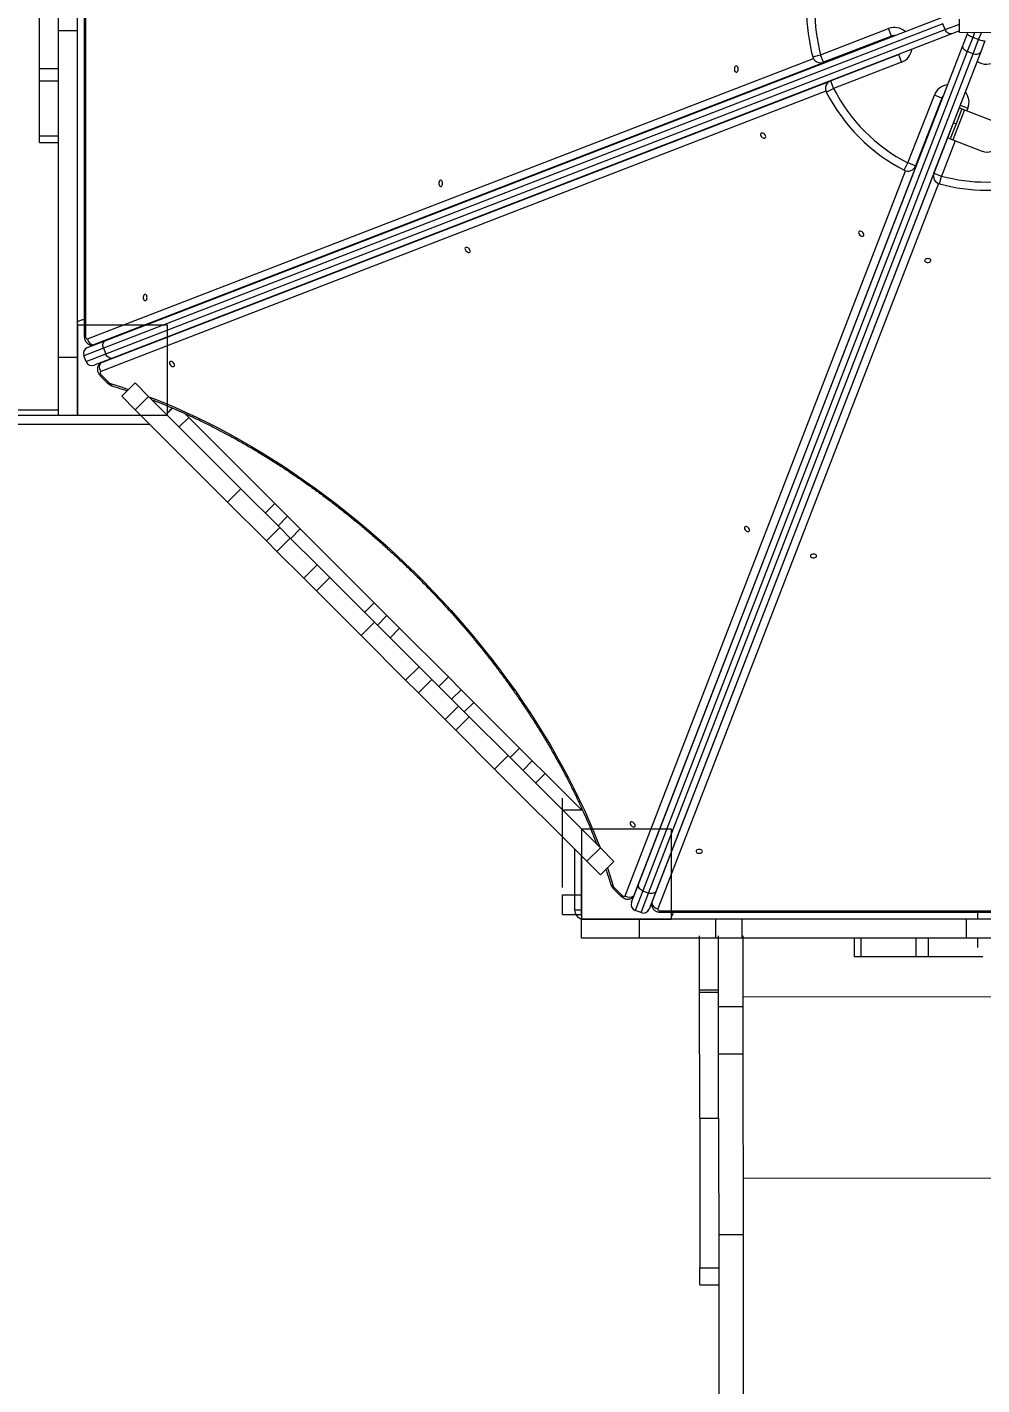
# Model space of a CAD drawing. Header units: millimetres. Extents: x -4688 to 6829, y -6350 to 4771.
# Drawn here: x -1144 to -84, y -1239 to 270 of the extents above; entities that cross this region are included whole.
import ezdxf

# ---------------------------------------------------------------- set-up
doc = ezdxf.new("R2010")
doc.units = ezdxf.units.MM
for name, color, linetype in [('DIKOM_ОБЪЕКТ', 7, 'Continuous'), ('DIKOM_РАЗМЕР_ЗОНА', 7, 'Continuous'), ('DIKOM_РАЗМЕР_ОБЪЕКТА', 7, 'Continuous')]:
    doc.layers.add(name, color=color, linetype=linetype)
doc.styles.add('style1', font='arial.ttf', dxfattribs={"width": 0.8})
doc.dimstyles.new('1-50', dxfattribs={"dimtxt": 300, "dimasz": 200, "dimexe": 100, "dimexo": 0, "dimgap": 100, "dimtad": 1, "dimtxsty": 'style1', "dimcen": 200, "dimclrd": 7, "dimclre": 7, "dimclrt": 7, "dimadec": 1, "dimazin": 2, "dimtfac": 1, "dimtmove": 0, "dimatfit": 2, "dimfxl": 0, "dimlwd": 25, "dimlwe": 18, "dimarcsym": 0})

# ---------------------------------------------------------------- blocks, each defined once
blk = doc.blocks.new('*D11')
at = {"layer": 'Defpoints', "color": 0, "transparency": 16777216}
for p in [(3703.1, 2652.8), (-3188.4, -47.6), (-3188.4, -4921.8)]:
    blk.add_point(p, dxfattribs=at)
at = {"layer": 'DIKOM_РАЗМЕР_ОБЪЕКТА', "color": 7, "lineweight": 18, "transparency": 16777216}
for p, q in [((3703.1, 2652.8), (3703.1, -5021.8)), ((-3188.4, -47.6), (-3188.4, -5021.8))]:
    blk.add_line(p, q, dxfattribs=at)
at = {"layer": 'DIKOM_РАЗМЕР_ОБЪЕКТА', "color": 7, "lineweight": 25, "transparency": 16777216}
blk.add_line((3503.1, -4921.8), (-2988.4, -4921.8), dxfattribs=at)
at = {"layer": 'DIKOM_РАЗМЕР_ОБЪЕКТА', "color": 7, "transparency": 16777216}
for points in [[(-2988.4, -4888.4), (-2988.4, -4955.1), (-3188.4, -4921.8)], [(3503.1, -4888.4), (3503.1, -4955.1), (3703.1, -4921.8)]]:
    blk.add_solid(points, dxfattribs=at)
at = {"layer": 'DIKOM_РАЗМЕР_ОБЪЕКТА', "color": 7, "transparency": 16777216, "insert": (4.1, -4668.6), "char_height": 300, "attachment_point": 5, "style": 'style1'}
blk.add_mtext('6900', dxfattribs=at)
blk = doc.blocks.new('*D12')
at = {"layer": 'Defpoints', "color": 0, "transparency": 16777216}
for p in [(4937.7, 2926.1), (-4688.4, -671.1), (4937.7, -6249.8)]:
    blk.add_point(p, dxfattribs=at)
at = {"layer": 'DIKOM_РАЗМЕР_ЗОНА', "color": 7, "lineweight": 18, "transparency": 16777216}
for p, q in [((4937.7, 2926.1), (4937.7, -6349.8)), ((-4688.4, -671.1), (-4688.4, -6349.8))]:
    blk.add_line(p, q, dxfattribs=at)
at = {"layer": 'DIKOM_РАЗМЕР_ЗОНА', "color": 7, "lineweight": 25, "transparency": 16777216}
blk.add_line((-4488.4, -6249.8), (4737.7, -6249.8), dxfattribs=at)
at = {"layer": 'DIKOM_РАЗМЕР_ЗОНА', "color": 7, "transparency": 16777216}
for points in [[(-4488.4, -6216.4), (-4488.4, -6283.1), (-4688.4, -6249.8)], [(4737.7, -6216.4), (4737.7, -6283.1), (4937.7, -6249.8)]]:
    blk.add_solid(points, dxfattribs=at)
at = {"layer": 'DIKOM_РАЗМЕР_ЗОНА', "color": 7, "transparency": 16777216, "insert": (124.7, -5996.6), "char_height": 300, "attachment_point": 5, "style": 'style1'}
blk.add_mtext('9650', dxfattribs=at)

msp = doc.modelspace()

# ---------------------------------------------------------------- linework, layer by layer
at = {"layer": 'DIKOM_ОБЪЕКТ', "color": 7, "linetype": 'Continuous', "lineweight": 15}
for p, q in [((-1080.714, 651.091), (-1080.714, -73.345)), ((-1079.242, 651.091), (-1079.242, -73.345)), ((-1109.422, 266.361), (-1109.422, 311.385)), ((-1088.422, 266.361), (-1088.422, 311.385)), ((-1130.422, 224.198), (-1130.422, 284.655)), ((-1109.422, 224.198), (-1109.422, 284.655)), ((-127.035, 273.832), (-1059.401, -86.611)), ((-1056.923, -78.148), (-124.558, 282.295)), ((-124.511, 267.303), (-127.035, 273.832)), ((-124.511, 267.303), (-108.657, 273.432)), ((-108.467, 263.927), (-108.44, 278.927)), ((-1109.422, 266.361), (-1088.422, 266.361)), ((-1109.422, -96.715), (-1109.422, 266.361)), ((-1088.422, -96.715), (-1088.422, 266.361)), ((-1056.877, -93.14), (-124.511, 267.303)), ((-116.985, 262.708), (-1049.351, -97.735)), ((-262.895, 239.367), (-187.338, 268.42)), ((-184.108, 260.02), (-259.665, 230.967)), ((-184.108, 260.02), (-187.338, 268.42)), ((-108.464, 266.002), (-116.985, 262.708)), ((-69.249, 263.857), (-108.467, 263.927)), ((-104.588, 250.31), (-99.889, 262.465)), ((-93.863, 258.639), (-99.992, 242.785)), ((-99.889, 262.465), (-99.33, 263.911)), ((-91.83, 263.897), (-93.863, 258.639)), ((-87.334, 256.114), (-93.863, 258.639)), ((-87.334, 256.114), (-84.331, 263.884)), ((-465.031, -682.055), (-104.588, 250.31)), ((-99.992, 242.785), (-460.435, -689.581)), ((-85.001, 242.738), (-445.444, -689.628)), ((-93.463, 240.26), (-99.992, 242.785)), ((-93.463, 240.26), (-87.334, 256.114)), ((-80.302, 254.893), (-85.001, 242.738)), ((-1076.977, -76.264), (-270.944, 235.34)), ((-233.177, 240.609), (-1070.458, -83.075)), ((-453.906, -692.105), (-93.463, 240.26)), ((-271.587, 237.034), (-262.895, 239.367)), ((-259.665, 230.967), (-262.895, 239.367)), ((-251.769, 210.432), (-176.212, 239.486)), ((-172.982, 231.085), (-248.539, 202.032)), ((-233.177, 240.609), (-234.257, 240.736)), ((-232.387, 240.609), (-233.177, 240.609)), ((-176.212, 239.486), (-172.982, 231.085)), ((-1130.422, 224.198), (-1109.422, 224.198)), ((-1130.422, 210.462), (-1130.422, 224.198)), ((-1109.422, 210.462), (-1109.422, 224.198)), ((-224.97, 220.737), (-224.604, 221.104)), ((-220.061, 222.625), (-220.78, 222.582)), ((-1130.422, 210.462), (-1109.422, 210.462)), ((-1130.422, 149.379), (-1130.422, 210.462)), ((-1109.422, 149.379), (-1109.422, 210.462)), ((-1062.429, -103.136), (-253.319, 209.658)), ((-256.917, 198.745), (-1062.362, -112.631)), ((-256.555, 197.94), (-248.539, 202.032)), ((-251.769, 210.432), (-248.539, 202.032)), ((-165.875, 119.07), (-136.55, 194.522)), ((-128.162, 191.262), (-157.487, 115.81)), ((-128.162, 191.262), (-136.55, 194.522)), ((-108.75, 180.477), (-107.656, 183.292)), ((-107.656, 183.292), (-99.267, 180.032)), ((-103.184, 178.325), (-116.165, 144.747)), ((-115.271, 163.699), (-108.78, 180.489)), ((-105.982, 179.407), (-112.473, 162.618)), ((-108.78, 180.489), (-105.982, 179.407)), ((-105.982, 179.407), (-103.184, 178.325)), ((-103.184, 178.325), (-71.471, 166.065)), ((-99.267, 180.032), (-100.356, 177.232)), ((-136.981, 107.84), (-115.258, 163.732)), ((-121.761, 146.91), (-115.271, 163.699)), ((-112.473, 162.618), (-118.963, 145.829)), ((-115.271, 163.699), (-112.473, 162.618)), ((-1130.422, 149.379), (-1109.422, 149.379)), ((-1130.422, 141.729), (-1130.422, 149.379)), ((-1130.422, 141.729), (-1109.422, 141.729)), ((-1109.422, 141.729), (-1109.422, 149.379)), ((-146.754, 142.13), (-470.432, -695.134)), ((-147.491, 141.527), (-146.754, 142.13)), ((-146.192, 142.692), (-146.754, 142.13)), ((-113.397, 143.677), (-128.592, 104.58)), ((-118.963, 145.829), (-121.761, 146.91)), ((-118.963, 145.829), (-116.165, 144.747)), ((-116.165, 144.747), (-84.452, 132.487)), ((-126.686, 134.328), (-126.686, 134.909)), ((-479.927, -695.067), (-168.516, 110.467)), ((-450.371, -703.162), (-137.411, 106.376)), ((-169.996, 111.069), (-165.875, 119.07)), ((-157.487, 115.81), (-165.875, 119.07)), ((-136.981, 107.84), (-128.592, 104.58)), ((-131.995, 96.248), (-443.559, -709.682)), ((-130.956, 95.896), (-128.592, 104.58)), ((-988.423, -61.127), (-1088.423, -61.127)), ((-1088.423, -61.127), (-1088.423, -161.127)), ((-1080.714, -61.127), (-1088.422, -61.127)), ((-1079.242, -73.345), (-1080.714, -73.345)), ((-988.423, -161.127), (-988.423, -61.127)), ((-1059.401, -86.611), (-1081.223, -95.047)), ((-1077.218, -85.993), (-1056.923, -78.148)), ((-1071.873, -83.345), (-1071.084, -83.345)), ((-1070.458, -83.075), (-1069.668, -83.075)), ((-1059.401, -86.611), (-1056.877, -93.14)), ((-1109.422, -96.715), (-1088.422, -96.715)), ((-1109.422, -161.127), (-1109.422, -96.715)), ((-1088.422, -161.116), (-1088.422, -96.715)), ((-1078.698, -101.576), (-1081.223, -95.047)), ((-1078.698, -101.576), (-1056.877, -93.14)), ((-1049.351, -97.735), (-1069.645, -105.581)), ((-1063.217, -103.441), (-1063.779, -104.004)), ((-1061.867, -102.574), (-1062.429, -103.136)), ((-1062.943, -117.31), (-1061.931, -116.298)), ((-1062.943, -117.31), (-1054.399, -125.854)), ((-1061.931, -116.298), (-1053.387, -124.843)), ((-1054.399, -125.854), (-1053.387, -124.843)), ((-1039.15, -140.098), (-1024.3, -125.249)), ((-1039.133, -140.115), (-1024.283, -125.266)), ((-1024.283, -125.266), (-1024.3, -125.249)), ((-1009.332, -140.218), (-1024.283, -125.266)), ((-1039.133, -140.115), (-1039.15, -140.098)), ((-1024.181, -155.067), (-1039.133, -140.115)), ((-1024.181, -155.067), (-1009.332, -140.218)), ((-906.748, -242.801), (-1009.332, -140.218)), ((-988.422, -161.127), (-988.422, -150.822)), ((-1688.603, -155.127), (-1109.422, -155.127)), ((-1168.422, -161.127), (-1109.422, -161.127)), ((-1109.422, -161.127), (-1088.422, -161.127)), ((-1088.423, -161.127), (-988.423, -161.127)), ((-1088.422, -161.116), (-1088.422, -161.127)), ((-1088.422, -161.127), (-1018.121, -161.127)), ((-921.598, -257.65), (-1024.181, -155.067)), ((-982.971, -153.148), (-988.422, -158.599)), ((-988.422, -158.995), (-982.694, -153.267)), ((-964.749, -163.587), (-975.356, -174.194)), ((-969.115, -159.221), (-964.749, -163.587)), ((-967.422, -160.095), (-967.422, -160.914)), ((-869.051, -259.285), (-964.749, -163.587)), ((-1168.422, -171.127), (-1008.121, -171.127)), ((-921.598, -257.65), (-906.748, -242.801)), ((-863.532, -286.017), (-906.748, -242.801)), ((-878.381, -300.866), (-921.598, -257.65)), ((-879.658, -269.892), (-869.051, -259.285)), ((-854.909, -273.427), (-869.051, -259.285)), ((-878.381, -300.866), (-863.532, -286.017)), ((-865.516, -284.034), (-854.909, -273.427)), ((-865.515, -284.034), (-854.909, -273.427)), ((-851.885, -297.664), (-863.532, -286.017)), ((-840.766, -287.57), (-854.909, -273.427)), ((-854.909, -273.427), (-854.909, -273.427)), ((-866.735, -312.513), (-878.381, -300.866)), ((-866.735, -312.513), (-851.885, -297.664)), ((-822.083, -327.466), (-851.885, -297.664)), ((-851.372, -298.177), (-840.766, -287.57)), ((-758.723, -369.613), (-840.766, -287.57)), ((-836.932, -342.316), (-866.735, -312.513)), ((-836.932, -342.316), (-822.083, -327.466)), ((-836.915, -342.333), (-822.066, -327.484)), ((-822.066, -327.484), (-822.083, -327.466)), ((-807.92, -341.629), (-822.066, -327.484)), ((-836.915, -342.333), (-836.932, -342.316)), ((-822.769, -356.479), (-836.915, -342.333)), ((-822.769, -356.479), (-807.92, -341.629)), ((-758.422, -391.127), (-807.92, -341.629)), ((-773.272, -405.976), (-822.769, -356.479)), ((-769.33, -380.219), (-758.723, -369.613)), ((-744.581, -383.755), (-758.723, -369.613)), ((-773.272, -405.976), (-758.422, -391.127)), ((-708.925, -440.624), (-758.422, -391.127)), ((-755.188, -394.361), (-744.581, -383.755)), ((-730.438, -397.898), (-744.581, -383.755)), ((-723.774, -455.474), (-773.272, -405.976)), ((-741.045, -408.504), (-730.438, -397.898)), ((-676.284, -452.052), (-730.438, -397.898)), ((-723.774, -455.474), (-708.925, -440.624)), ((-694.779, -454.77), (-708.925, -440.624)), ((-686.891, -462.658), (-676.284, -452.052)), ((-662.142, -466.194), (-676.284, -452.052)), ((-709.629, -469.619), (-723.774, -455.474)), ((-709.629, -469.619), (-694.779, -454.77)), ((-709.611, -469.636), (-694.762, -454.787)), ((-694.762, -454.787), (-694.779, -454.77)), ((-664.96, -484.59), (-694.762, -454.787)), ((-672.749, -476.801), (-662.142, -466.194)), ((-672.748, -476.801), (-662.142, -466.194)), ((-662.142, -466.194), (-662.142, -466.194)), ((-648, -480.336), (-662.142, -466.194)), ((-709.611, -469.636), (-709.629, -469.619)), ((-679.809, -499.439), (-709.611, -469.636)), ((-658.606, -490.943), (-648, -480.336)), ((-597.251, -531.086), (-648, -480.336)), ((-679.809, -499.439), (-664.96, -484.59)), ((-668.162, -511.086), (-653.313, -496.236)), ((-653.313, -496.236), (-664.96, -484.59)), ((-610.097, -539.453), (-653.313, -496.236)), ((-668.162, -511.086), (-679.809, -499.439)), ((-624.946, -554.302), (-668.162, -511.086)), ((-624.946, -554.302), (-610.097, -539.453)), ((-507.513, -642.036), (-610.097, -539.453)), ((-607.857, -541.692), (-597.251, -531.086)), ((-583.108, -545.228), (-597.251, -531.086)), ((-522.362, -656.885), (-624.946, -554.302)), ((-593.714, -555.835), (-583.108, -545.228)), ((-568.965, -559.371), (-583.108, -545.228)), ((-579.571, -569.978), (-568.965, -559.371)), ((-528.209, -600.127), (-568.965, -559.371)), ((-549.533, -586.711), (-549.433, -586.711)), ((-549.533, -678.891), (-549.533, -586.711)), ((-527.291, -600.127), (-549.422, -600.127)), ((-428.433, -621.127), (-528.433, -621.127)), ((-428.423, -621.127), (-528.423, -621.127)), ((-528.423, -621.127), (-528.423, -721.127)), ((-518.136, -621.127), (-528.422, -621.127)), ((-428.433, -721.127), (-428.433, -621.127)), ((-428.423, -721.127), (-428.423, -621.127)), ((-535.823, -710.908), (-535.823, -643.425)), ((-522.362, -656.885), (-507.513, -642.036)), ((-492.562, -656.988), (-507.513, -642.036)), ((-528.456, -710.908), (-528.456, -650.792)), ((-528.422, -650.825), (-528.422, -721.127)), ((-507.411, -671.837), (-522.362, -656.885)), ((-507.411, -671.837), (-492.562, -656.988)), ((-507.394, -671.854), (-492.544, -657.005)), ((-492.544, -657.005), (-492.562, -656.988)), ((-528.456, -673.691), (-528.422, -673.691)), ((-507.394, -671.854), (-507.411, -671.837)), ((-549.533, -686.127), (-549.533, -678.891)), ((-549.533, -678.891), (-549.433, -678.891)), ((-549.533, -686.127), (-549.433, -686.127)), ((-528.422, -691.687), (-528.456, -691.687)), ((-493.15, -687.103), (-492.138, -686.091)), ((-493.15, -687.103), (-484.606, -695.647)), ((-492.138, -686.091), (-483.594, -694.636)), ((-472.876, -702.35), (-465.031, -682.055)), ((-460.435, -689.581), (-468.871, -711.403)), ((-462.342, -713.927), (-453.906, -692.105)), ((-460.435, -689.581), (-453.906, -692.105)), ((-445.444, -689.628), (-453.289, -709.922)), ((-549.433, -716.127), (-549.433, -693.979)), ((-549.433, -693.979), (-528.433, -693.979)), ((-528.433, -716.127), (-528.433, -693.979)), ((-484.606, -695.647), (-483.594, -694.636)), ((-471.3, -696.484), (-470.737, -695.921)), ((-470.77, -695.897), (-470.125, -695.233)), ((-470.432, -695.134), (-469.869, -694.571)), ((-450.64, -703.788), (-450.64, -704.578)), ((-450.371, -702.373), (-450.371, -703.162)), ((-549.433, -716.127), (-528.433, -716.127)), ((-535.823, -710.908), (-528.456, -710.908)), ((-528.422, -711.787), (-528.456, -710.908)), ((-528.433, -716.127), (-528.433, -721.127)), ((-528.433, -721.127), (-523.395, -721.127)), ((-528.423, -721.127), (-428.423, -721.127)), ((-528.422, -742.127), (-528.422, -721.127)), ((-528.422, -721.127), (-528.412, -721.127)), ((-464.011, -721.127), (-528.412, -721.127)), ((-501.248, -721.127), (-523.395, -721.127)), ((-379.313, -721.127), (-501.248, -721.127)), ((-462.342, -713.927), (-468.871, -711.403)), ((-464.011, -742.127), (-464.011, -721.127)), ((-100.934, -721.127), (-464.011, -721.127)), ((-440.64, -711.946), (283.795, -711.946)), ((-440.64, -711.946), (-440.64, -713.418)), ((-440.64, -713.418), (283.795, -713.418)), ((-428.422, -721.127), (-428.422, -713.418)), ((-379.313, -742.127), (-379.313, -721.127)), ((-349.978, -721.127), (-379.313, -721.127)), ((-349.978, -742.127), (-349.978, -721.127)), ((-239.187, -721.127), (-349.978, -721.127)), ((-215.895, -721.127), (-239.187, -721.127)), ((-55.895, -721.127), (-215.895, -721.127)), ((-100.934, -742.127), (-100.934, -721.127)), ((-55.911, -721.127), (-100.934, -721.127)), ((-88.408, -721.127), (-88.408, -713.418)), ((-464.011, -742.127), (-528.422, -742.127)), ((-100.934, -742.127), (-464.011, -742.127)), ((-397.433, -802.281), (-397.433, -742.227)), ((-397.352, -799.65), (-397.412, -739.595)), ((-393.98, -742.227), (-393.98, -742.127)), ((-335.311, -742.227), (-393.98, -742.227)), ((-349.978, -742.127), (-379.313, -742.127)), ((-376.433, -802.281), (-376.433, -742.227)), ((-376.352, -799.628), (-376.412, -739.574)), ((-349.412, -739.547), (-349.333, -818.442)), ((-335.311, -742.227), (-335.311, -742.127)), ((-225.567, -742.127), (-225.567, -763.127)), ((-217.917, -742.127), (-225.567, -742.127)), ((-217.917, -763.127), (-217.917, -742.127)), ((-156.834, -742.127), (-217.917, -742.127)), ((-156.834, -763.127), (-156.834, -742.127)), ((-143.097, -742.127), (-156.834, -742.127)), ((-143.097, -763.127), (-143.097, -742.127)), ((-82.641, -742.127), (-143.097, -742.127)), ((-55.911, -742.127), (-100.934, -742.127)), ((-88.408, -752.627), (-88.408, -742.127)), ((-217.917, -763.127), (-225.567, -763.127)), ((-156.834, -763.127), (-217.917, -763.127)), ((-143.097, -763.127), (-156.834, -763.127)), ((-82.641, -763.127), (-143.097, -763.127)), ((-397.433, -802.281), (-376.433, -802.281)), ((-397.352, -799.65), (-376.352, -799.628)), ((-397.209, -942.399), (-397.352, -799.65)), ((-376.209, -942.377), (-376.352, -799.628)), ((196.656, -807.203), (-349.344, -807.75)), ((-349.333, -818.442), (-376.333, -818.469)), ((-349.333, -818.442), (-349.28, -871.206)), ((-349.28, -871.206), (-376.28, -871.233)), ((-349.28, -871.206), (-349.079, -1071.75)), ((-397.209, -942.399), (-376.209, -942.377)), ((-397.209, -942.399), (-397.042, -1108.535)), ((-376.209, -942.377), (-376.042, -1108.514)), ((196.858, -1008.606), (-349.142, -1009.154)), ((-349.079, -1071.75), (-376.079, -1071.777)), ((-349.079, -1071.75), (-347.383, -2763.42)), ((-397.042, -1108.535), (-376.042, -1108.514)), ((-397.023, -1127.395), (-397.042, -1108.535)), ((-376.042, -1108.517), (-374.383, -2763.447)), ((-397.023, -1127.395), (-376.023, -1127.374))]:
    msp.add_line(p, q, dxfattribs=at)
at = {"layer": 'DIKOM_ОБЪЕКТ', "color": 7, "linetype": 'Continuous', "lineweight": 15, "flags": 128}
for points in [[(-116.985, 262.708), (-118.01, 262.456), (-119.092, 262.465), (-120.19, 262.734), (-121.261, 263.253), (-122.266, 264.002), (-123.164, 264.952), (-123.923, 266.067), (-124.511, 267.303)], [(-93.863, 258.639), (-95.127, 259.156), (-96.324, 259.704), (-97.406, 260.26), (-98.333, 260.805), (-99.068, 261.316), (-99.585, 261.774), (-99.862, 262.162), (-99.889, 262.465)], [(-231.344, 241.857), (-232.203, 241.129), (-233.177, 240.609)], [(-99.992, 242.785), (-101.229, 243.373), (-102.344, 244.131), (-103.294, 245.03), (-104.043, 246.034), (-104.562, 247.106), (-104.831, 248.204), (-104.84, 249.286), (-104.588, 250.31)], [(-85.001, 242.738), (-85.503, 241.811), (-86.237, 241.016), (-87.175, 240.385), (-88.28, 239.941), (-89.51, 239.701), (-90.817, 239.675), (-92.152, 239.864), (-93.463, 240.26)], [(-80.302, 254.893), (-80.525, 254.687), (-80.991, 254.586), (-81.682, 254.595), (-82.57, 254.711), (-83.622, 254.932), (-84.797, 255.248), (-86.051, 255.647), (-87.334, 256.114)], [(-354.435, 223.403), (-354.551, 224.54), (-354.888, 225.553), (-355.408, 226.333), (-356.055, 226.796), (-356.759, 226.891), (-357.444, 226.608), (-358.036, 225.978), (-358.47, 225.069), (-358.699, 223.979), (-358.699, 222.827), (-358.47, 221.737), (-358.036, 220.828), (-357.444, 220.198), (-356.759, 219.915), (-356.055, 220.01), (-355.408, 220.473), (-354.888, 221.253), (-354.551, 222.267), (-354.435, 223.403)], [(-176.212, 239.486), (-174.636, 240.277), (-174.144, 240.611)], [(-223.215, 221.412), (-223.555, 221.374), (-224.604, 221.104)], [(-107.656, 183.292), (-107.181, 184.991), (-107.097, 185.579)], [(-326.729, 146.921), (-325.79, 146.625), (-324.952, 146.639), (-324.307, 146.962), (-323.924, 147.558), (-323.846, 148.363), (-324.079, 149.289), (-324.6, 150.237), (-325.352, 151.104), (-326.253, 151.795), (-327.206, 152.236), (-328.107, 152.379), (-328.858, 152.209), (-329.379, 151.743), (-329.613, 151.033), (-329.534, 150.155), (-329.152, 149.205), (-328.507, 148.285), (-327.669, 147.495), (-326.729, 146.921)], [(-146.43, 144.258), (-146.485, 143.178), (-146.754, 142.13)], [(-125.987, 136.128), (-126.166, 135.883), (-126.686, 134.909)], [(-682.698, 96.5), (-682.814, 97.636), (-683.151, 98.65), (-683.671, 99.43), (-684.318, 99.893), (-685.022, 99.988), (-685.707, 99.705), (-686.299, 99.075), (-686.733, 98.166), (-686.963, 97.076), (-686.963, 95.924), (-686.733, 94.834), (-686.299, 93.925), (-685.707, 93.295), (-685.022, 93.012), (-684.318, 93.107), (-683.671, 93.57), (-683.151, 94.35), (-682.814, 95.364), (-682.698, 96.5)], [(-217.81, 43.131), (-218.749, 43.427), (-219.587, 43.413), (-220.232, 43.091), (-220.615, 42.495), (-220.693, 41.69), (-220.46, 40.763), (-219.939, 39.815), (-219.187, 38.948), (-218.286, 38.257), (-217.333, 37.816), (-216.432, 37.673), (-215.681, 37.844), (-215.16, 38.309), (-214.926, 39.019), (-215.005, 39.897), (-215.387, 40.847), (-216.032, 41.767), (-216.87, 42.557), (-217.81, 43.131)], [(-654.992, 20.018), (-654.053, 19.722), (-653.215, 19.736), (-652.57, 20.058), (-652.187, 20.654), (-652.109, 21.459), (-652.342, 22.386), (-652.863, 23.334), (-653.615, 24.201), (-654.516, 24.892), (-655.469, 25.333), (-656.37, 25.476), (-657.121, 25.306), (-657.642, 24.84), (-657.876, 24.13), (-657.797, 23.252), (-657.415, 22.302), (-656.77, 21.382), (-655.932, 20.592), (-654.992, 20.018)], [(-143.893, 12.861), (-145.029, 12.744), (-146.042, 12.408), (-146.823, 11.888), (-147.285, 11.241), (-147.381, 10.536), (-147.098, 9.851), (-146.468, 9.26), (-145.558, 8.826), (-144.469, 8.596), (-143.316, 8.596), (-142.227, 8.826), (-141.317, 9.26), (-140.687, 9.851), (-140.404, 10.536), (-140.5, 11.241), (-140.962, 11.888), (-141.743, 12.408), (-142.756, 12.744), (-143.893, 12.861)], [(-1010.961, -30.403), (-1011.077, -29.267), (-1011.414, -28.253), (-1011.934, -27.473), (-1012.581, -27.01), (-1013.285, -26.915), (-1013.97, -27.198), (-1014.562, -27.828), (-1014.996, -28.737), (-1015.226, -29.827), (-1015.226, -30.979), (-1014.996, -32.069), (-1014.562, -32.978), (-1013.97, -33.608), (-1013.285, -33.891), (-1012.581, -33.796), (-1011.934, -33.333), (-1011.414, -32.553), (-1011.077, -31.54), (-1010.961, -30.403)], [(-1079.242, -73.345), (-1079.195, -74.015), (-1079.058, -74.652), (-1078.837, -75.223), (-1078.543, -75.698), (-1078.191, -76.055), (-1077.8, -76.274), (-1077.388, -76.345), (-1076.977, -76.264)], [(-1070.458, -83.075), (-1071.674, -83.34), (-1071.876, -83.345)], [(-1071.084, -83.345), (-1070.885, -83.34), (-1069.668, -83.075)], [(-1059.401, -86.611), (-1059.797, -85.3), (-1059.986, -83.965), (-1059.96, -82.657), (-1059.721, -81.427), (-1059.277, -80.322), (-1058.645, -79.385), (-1057.851, -78.651), (-1056.923, -78.148)], [(-1063.787, -104.012), (-1063.518, -103.767), (-1062.429, -103.136)], [(-1061.867, -102.574), (-1062.955, -103.204), (-1063.217, -103.441)], [(-1049.351, -97.735), (-1050.375, -97.987), (-1051.457, -97.978), (-1052.555, -97.709), (-1053.627, -97.19), (-1054.632, -96.441), (-1055.53, -95.491), (-1056.288, -94.376), (-1056.877, -93.14)], [(-983.255, -106.885), (-982.316, -107.181), (-981.478, -107.167), (-980.833, -106.845), (-980.45, -106.249), (-980.372, -105.444), (-980.605, -104.517), (-981.126, -103.569), (-981.878, -102.702), (-982.779, -102.011), (-983.732, -101.57), (-984.633, -101.427), (-985.384, -101.597), (-985.905, -102.063), (-986.139, -102.773), (-986.06, -103.651), (-985.678, -104.601), (-985.033, -105.521), (-984.195, -106.311), (-983.255, -106.885)], [(-1062.362, -112.631), (-1062.724, -112.851), (-1062.977, -113.183), (-1063.109, -113.611), (-1063.111, -114.112), (-1062.985, -114.661), (-1062.737, -115.227), (-1062.379, -115.783), (-1061.931, -116.298)], [(-1051.662, -125.924), (-1039.736, -129.678), (-1031.482, -132.431)], [(-1008.975, -140.574), (-1003.715, -142.611), (-991.651, -147.471), (-979.57, -152.6), (-967.48, -157.997), (-955.389, -163.657), (-943.302, -169.577), (-931.228, -175.753), (-919.174, -182.182), (-907.147, -188.861), (-895.155, -195.784), (-883.204, -202.948), (-871.301, -210.348), (-859.454, -217.981), (-847.67, -225.84), (-835.956, -233.923), (-824.32, -242.224), (-812.767, -250.737), (-801.305, -259.458), (-789.94, -268.382), (-778.681, -277.503), (-767.533, -286.816), (-756.503, -296.315), (-745.597, -305.994), (-734.823, -315.848), (-724.186, -325.871), (-713.694, -336.056), (-703.352, -346.398), (-693.167, -356.891), (-683.144, -367.527), (-673.29, -378.302), (-663.611, -389.207), (-654.112, -400.237), (-644.799, -411.385), (-635.678, -422.645), (-626.754, -434.009), (-618.033, -445.471), (-609.519, -457.024), (-601.219, -468.661), (-593.136, -480.375), (-585.276, -492.159), (-577.644, -504.005), (-570.243, -515.908), (-563.079, -527.859), (-556.156, -539.852), (-549.478, -551.879), (-543.049, -563.933), (-536.872, -576.007), (-530.952, -588.093), (-525.292, -600.185), (-519.896, -612.274), (-514.766, -624.355), (-509.906, -636.419), (-507.87, -641.68)], [(-344.713, -285.132), (-345.652, -284.836), (-346.49, -284.85), (-347.135, -285.172), (-347.518, -285.768), (-347.596, -286.573), (-347.363, -287.5), (-346.842, -288.448), (-346.09, -289.315), (-345.189, -290.006), (-344.236, -290.447), (-343.336, -290.59), (-342.584, -290.419), (-342.063, -289.954), (-341.829, -289.244), (-341.908, -288.366), (-342.29, -287.416), (-342.935, -286.496), (-343.773, -285.706), (-344.713, -285.132)], [(-270.796, -315.402), (-271.932, -315.519), (-272.945, -315.855), (-273.726, -316.375), (-274.189, -317.022), (-274.284, -317.727), (-274.001, -318.412), (-273.371, -319.003), (-272.461, -319.437), (-271.372, -319.667), (-270.22, -319.667), (-269.13, -319.437), (-268.221, -319.003), (-267.59, -318.412), (-267.308, -317.727), (-267.403, -317.022), (-267.866, -316.375), (-268.646, -315.855), (-269.659, -315.519), (-270.796, -315.402)], [(-471.616, -613.395), (-472.555, -613.099), (-473.393, -613.113), (-474.038, -613.435), (-474.421, -614.031), (-474.5, -614.836), (-474.266, -615.763), (-473.745, -616.711), (-472.993, -617.578), (-472.092, -618.269), (-471.14, -618.71), (-470.239, -618.853), (-469.487, -618.683), (-468.966, -618.217), (-468.732, -617.507), (-468.811, -616.629), (-469.193, -615.679), (-469.839, -614.759), (-470.676, -613.969), (-471.616, -613.395)], [(-397.699, -643.665), (-398.835, -643.782), (-399.848, -644.118), (-400.629, -644.638), (-401.092, -645.285), (-401.187, -645.99), (-400.904, -646.675), (-400.274, -647.266), (-399.365, -647.7), (-398.275, -647.93), (-397.123, -647.93), (-396.033, -647.7), (-395.124, -647.266), (-394.494, -646.675), (-394.211, -645.99), (-394.306, -645.285), (-394.769, -644.638), (-395.549, -644.118), (-396.562, -643.782), (-397.699, -643.665)], [(-499.726, -664.187), (-496.973, -672.441), (-493.22, -684.367)], [(-460.435, -689.581), (-461.672, -688.993), (-462.787, -688.234), (-463.737, -687.336), (-464.486, -686.331), (-465.005, -685.26), (-465.274, -684.162), (-465.283, -683.08), (-465.031, -682.055)], [(-445.444, -689.628), (-445.946, -690.555), (-446.68, -691.35), (-447.618, -691.981), (-448.723, -692.425), (-449.953, -692.665), (-451.26, -692.69), (-452.595, -692.502), (-453.906, -692.105)], [(-483.594, -694.636), (-483.079, -695.084), (-482.523, -695.441), (-481.956, -695.69), (-481.408, -695.816), (-480.907, -695.813), (-480.479, -695.682), (-480.146, -695.429), (-479.927, -695.067)], [(-470.432, -695.134), (-471.062, -696.222), (-471.303, -696.487)], [(-470.737, -695.921), (-470.5, -695.66), (-469.869, -694.571)], [(-450.371, -702.373), (-450.635, -703.589), (-450.64, -703.788)], [(-450.64, -704.577), (-450.635, -704.379), (-450.371, -703.162)], [(-443.559, -709.682), (-443.64, -710.093), (-443.569, -710.504), (-443.35, -710.896), (-442.994, -711.247), (-442.518, -711.541), (-441.948, -711.762), (-441.311, -711.9), (-440.64, -711.946)]]:
    msp.add_lwpolyline(points, dxfattribs=at)
at = {"layer": 'DIKOM_ОБЪЕКТ', "color": 7, "linetype": 'Continuous', "lineweight": 15}
for centre, radius, start, end in [((-78.422, 288.873), 200, 164.771489, 195.022315), ((-78.422, 288.873), 191, 164.771489, 195.022315), ((-180.878, 251.619), 18, 48.608696, 111.032891), ((-180.878, 251.619), 9, 88.452917, 111.032891), ((-234.61, 245.866), 5.708, 292.925127, 321.593841), ((-179.442, 247.886), 18, 291.032891, 352.246696), ((-262.895, 239.367), 9, 195.022315, 291.032891), ((-78.494, 248.873), 20, 237.747331, 302.644941), ((-248.539, 202.032), 9, 111.032891, 207.043467), ((-78.422, 288.873), 200, 207.043467, 242.750337), ((-78.422, 288.873), 191, 207.043467, 242.750337), ((-119.773, 188.001), 18, 96.336718, 158.760913), ((-116.045, 186.552), 18, 338.760913, 39.974718), ((-119.773, 188.001), 9, 136.180939, 158.760913), ((-151.752, 144.641), 5.891, 340.685421, 8.825948), ((-77.962, 149.276), 18, 248.864011, 338.864011), ((-165.875, 119.07), 9, 242.750337, 338.760913), ((-128.592, 104.58), 9, 158.760913, 254.771489), ((-78.422, 288.873), 200, 254.771489, 285.022315), ((-78.422, 288.873), 191, 254.771489, 285.022315), ((-1080.422, -69.127), 14, 91.191323, 124.849905), ((-1074.693, -92.522), 7, 111.135989, 201.135989), ((-1069.528, -75.66), 7.473, 184.63719, 262.853379), ((-1072.169, -99.052), 7, 201.135989, 291.135989), ((-1056.448, -107.842), 7.611, 141.806676, 218.998723), ((-1050.317, -121.865), 4.277, 224.129545, 251.665467), ((-1048.482, -125.767), 3.185, 182.836272, 246.359112), ((-493.062, -681.186), 3.185, 203.644029, 267.163364), ((-489.16, -683.022), 4.277, 198.334533, 225.870455), ((-475.138, -689.152), 7.611, 231.001277, 308.193324), ((-466.347, -704.874), 7, 158.864011, 248.864011), ((-442.955, -702.233), 7.473, 187.146621, 265.36281), ((-526.24, -711.448), 9.598, 176.776009, 256.856392), ((-459.818, -707.398), 7, 248.864011, 338.864011), ((-436.236, -711.225), 10.35, 319.015235, 347.765781)]:
    msp.add_arc(centre, radius, start, end, dxfattribs=at)
for points, knots in [([(-229.029, 241.907), (-228.768, 242.088), (-228.169, 242.503), (-227.692, 243.054), (-227.423, 243.364)], [0, 0, 0, 0, 0.43669929, 1, 1, 1, 1]), ([(-144.713, 146.518), (-144.687, 146.727), (-144.602, 147.413), (-144.69, 148.101), (-144.751, 148.579)], [0, 0, 0, 0, 0.30507076, 1, 1, 1, 1]), ([(-124.927, 138.854), (-125.073, 138.714), (-125.231, 138.561), (-125.343, 138.374), (-125.352, 138.359)], [0, 0, 0, 0, 0.91861267, 1, 1, 1, 1]), ([(-1080.714, -73.345), (-1080.701, -73.755), (-1080.669, -74.787), (-1080.365, -76.367), (-1079.784, -78.007), (-1078.987, -79.452), (-1077.99, -80.707), (-1076.818, -81.745), (-1075.499, -82.551), (-1074.067, -83.082), (-1072.839, -83.346), (-1072.105, -83.315), (-1071.878, -83.305)], [0, 0, 0, 0, 0.08180038, 0.20590178, 0.32021237, 0.43160879, 0.53952238, 0.64482251, 0.74854883, 0.85145779, 0.95405079, 1, 1, 1, 1]), ([(-1063.781, -104.034), (-1064.096, -104.371), (-1064.764, -105.087), (-1065.482, -106.396), (-1065.98, -107.829), (-1066.209, -109.311), (-1066.186, -110.811), (-1065.915, -112.316), (-1065.395, -113.814), (-1064.616, -115.281), (-1063.765, -116.45), (-1063.153, -117.09), (-1062.943, -117.31)], [0, 0, 0, 0, 0.09336345, 0.19824632, 0.3003205, 0.40105543, 0.50203093, 0.60499025, 0.71165412, 0.82311691, 0.93917793, 1, 1, 1, 1]), ([(-1062.393, -102.777), (-1062.633, -102.934), (-1062.942, -103.135), (-1063.175, -103.418), (-1063.226, -103.48)], [0, 0, 0, 0, 0.77780807, 1, 1, 1, 1]), ([(-1054.399, -125.854), (-1054.102, -126.134), (-1053.352, -126.84), (-1052.03, -127.735), (-1050.749, -128.36), (-1049.989, -128.609), (-1049.758, -128.685)], [0, 0, 0, 0, 0.22098032, 0.55866086, 0.86546981, 1, 1, 1, 1]), ([(-1049.758, -128.685), (-1047.819, -129.278), (-1042.27, -130.978), (-1036.695, -132.819), (-1033.068, -134.017)], [0, 0, 0, 0, 0.34938591, 1, 1, 1, 1]), ([(-1005.604, -143.946), (-1003.501, -144.753), (-997.663, -146.995), (-988.065, -150.936), (-976.818, -155.743), (-965.56, -160.796), (-954.299, -166.077), (-943.041, -171.588), (-931.79, -177.325), (-920.555, -183.284), (-909.34, -189.464), (-898.151, -195.86), (-886.996, -202.468), (-875.879, -209.287), (-864.807, -216.311), (-853.786, -223.538), (-842.822, -230.963), (-831.921, -238.582), (-821.088, -246.392), (-810.329, -254.388), (-799.651, -262.565), (-789.059, -270.921), (-778.559, -279.449), (-768.156, -288.146), (-757.857, -297.006), (-747.666, -306.026), (-737.589, -315.2), (-727.631, -324.523), (-717.799, -333.99), (-708.097, -343.597), (-698.53, -353.337), (-689.104, -363.206), (-679.824, -373.199), (-670.694, -383.31), (-661.72, -393.533), (-652.906, -403.863), (-644.257, -414.295), (-635.779, -424.822), (-627.474, -435.44), (-619.348, -446.142), (-611.406, -456.923), (-603.651, -467.776), (-596.087, -478.696), (-588.719, -489.678), (-581.551, -500.714), (-574.585, -511.8), (-567.827, -522.929), (-561.28, -534.095), (-554.946, -545.291), (-548.83, -556.513), (-542.935, -567.754), (-537.263, -579.007), (-531.818, -590.267), (-526.604, -601.528), (-521.617, -612.784), (-516.884, -624.026), (-513.424, -632.539), (-511.62, -637.295), (-511.232, -638.317)], [0, 0, 0, 0, 0.01025816, 0.02848334, 0.04670946, 0.06493657, 0.08316468, 0.1013938, 0.11962394, 0.13785508, 0.15608722, 0.17432032, 0.19255437, 0.21078932, 0.22902514, 0.2472618, 0.26549924, 0.28373743, 0.3019763, 0.32021582, 0.33845592, 0.35669656, 0.37493769, 0.39317923, 0.41142114, 0.42966337, 0.44790584, 0.46614851, 0.48439132, 0.5026342, 0.52087709, 0.53911994, 0.55736266, 0.5756052, 0.5938475, 0.6120895, 0.63033115, 0.64857238, 0.66681314, 0.68505336, 0.70329301, 0.721532, 0.73977031, 0.75800786, 0.77624462, 0.79448053, 0.81271554, 0.83094961, 0.8491827, 0.86741478, 0.88564581, 0.90387576, 0.92210461, 0.94033235, 0.95855898, 0.97678449, 0.99500889, 1, 1, 1, 1]), ([(-501.327, -665.788), (-500.989, -666.778), (-499.448, -671.286), (-497.7, -676.839), (-496.306, -681.398), (-495.98, -682.462)], [0, 0, 0, 0, 0.17744536, 0.80793659, 1, 1, 1, 1]), ([(-495.98, -682.462), (-495.831, -682.892), (-495.499, -683.848), (-494.711, -685.245), (-493.878, -686.349), (-493.312, -686.936), (-493.15, -687.103)], [0, 0, 0, 0, 0.2509025, 0.557352757, 0.873777731, 1, 1, 1, 1]), ([(-484.606, -695.647), (-484.309, -695.927), (-483.559, -696.632), (-482.231, -697.535), (-480.663, -698.287), (-479.079, -698.749), (-477.49, -698.935), (-475.931, -698.844), (-474.431, -698.485), (-473.044, -697.851), (-471.988, -697.171), (-471.49, -696.63), (-471.334, -696.462)], [0, 0, 0, 0, 0.081300656, 0.205536381, 0.320053268, 0.431537289, 0.53941034, 0.644620502, 0.74825519, 0.851084781, 0.953608945, 1, 1, 1, 1]), ([(-450.625, -704.574), (-450.63, -704.63), (-450.684, -705.216), (-450.483, -706.321), (-450.032, -707.801), (-449.305, -709.138), (-448.374, -710.316), (-447.251, -711.327), (-445.951, -712.163), (-444.481, -712.813), (-442.856, -713.251), (-441.549, -713.406), (-440.802, -713.416), (-440.64, -713.418)], [0, 0, 0, 0, 0.01125484, 0.11913276, 0.2232525, 0.32495905, 0.42571705, 0.52711704, 0.63087975, 0.73858564, 0.85102637, 0.96776644, 1, 1, 1, 1])]:
    msp.add_open_spline(points, degree=3, knots=knots, dxfattribs=at)

# ---------------------------------------------------------------- dimensions: what is measured, and where the dimension line sits
at = {"layer": 'DIKOM_РАЗМЕР_ЗОНА'}
dim = msp.add_linear_dim(base=(4937.725, -6249.775), p1=(-4688.422, -671.127), p2=(4937.725, 2926.075), text='9650', dimstyle='1-50', dxfattribs=at)
dim.commit()
dim.dimension.update_dxf_attribs({"geometry": '*D12', "text_midpoint": (124.651, -6249.775), "dimtype": 160})
at = {"layer": 'DIKOM_РАЗМЕР_ОБЪЕКТА'}
dim = msp.add_linear_dim(base=(-3188.422, -4921.775), p1=(3703.085, 2652.764), p2=(-3188.422, -47.627), text='6900', dimstyle='1-50', dxfattribs=at)
dim.commit()
dim.dimension.update_dxf_attribs({"geometry": '*D11', "text_midpoint": (4.076, -4921.775), "dimtype": 160})

doc.saveas('drawing.dxf')
